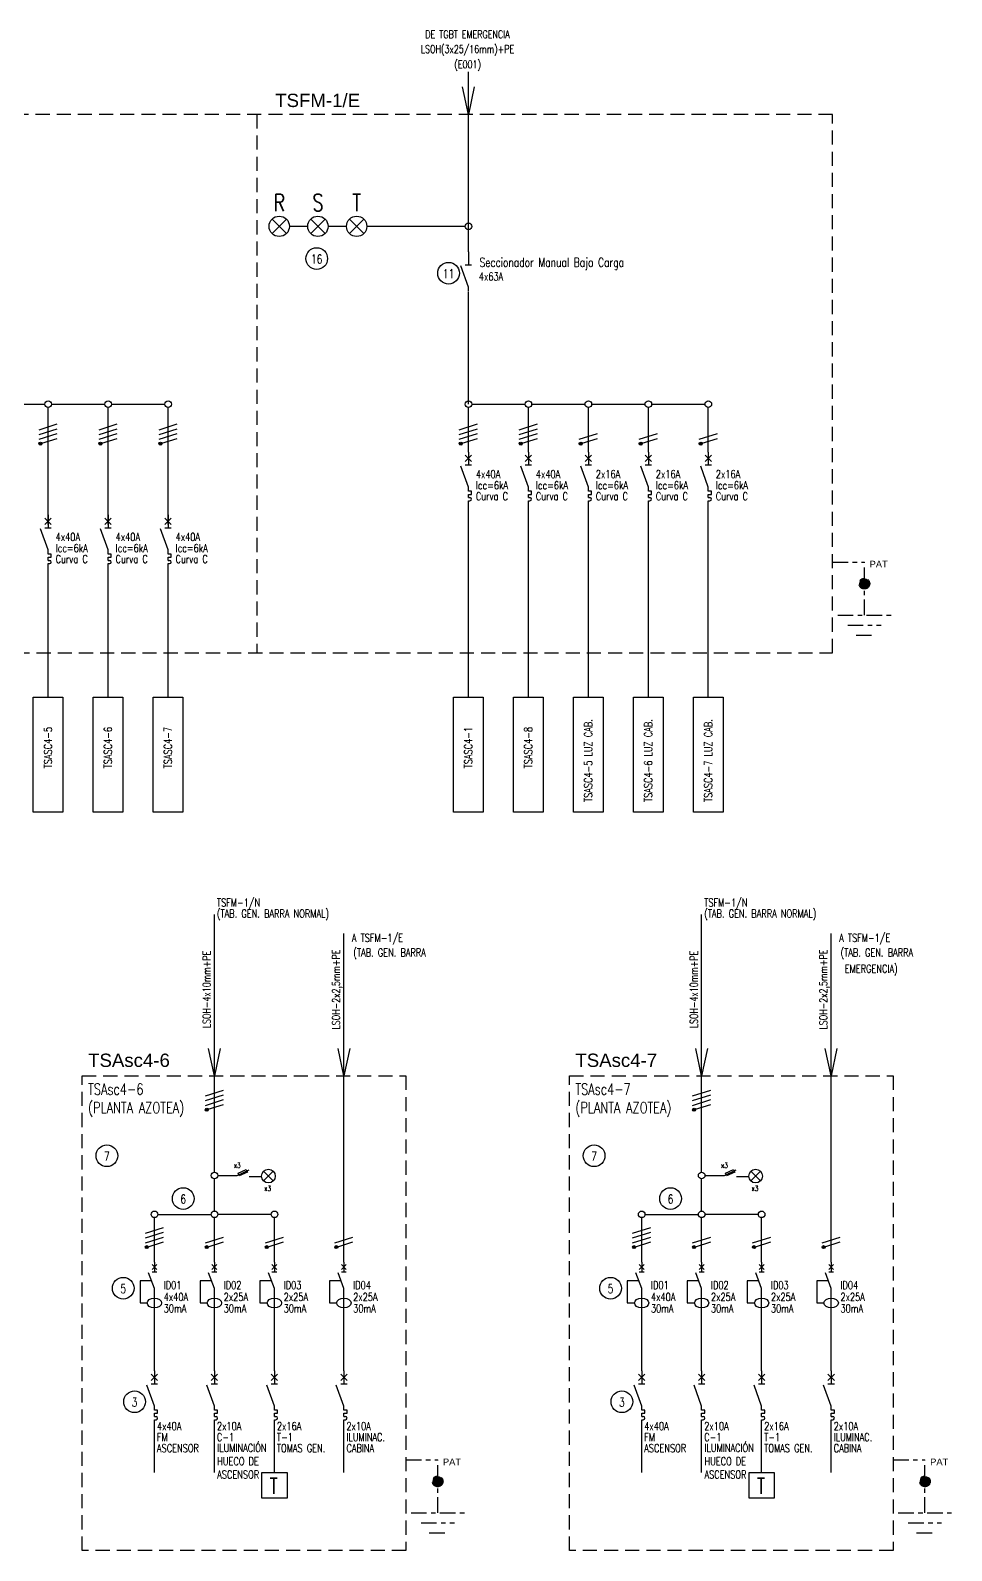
# Model space of a CAD drawing. Header units: millimetres. Extents: x 1877.4 to 1938.5, y 1849.9 to 1884.2.
# Drawn here: x 1895.8 to 1916.53, y 1849.95 to 1884.14 of the extents above; entities that cross this region are included whole.
import ezdxf
from ezdxf.enums import TextEntityAlignment as Align

# ---------------------------------------------------------------- set-up
doc = ezdxf.new("R2010")
doc.units = ezdxf.units.MM
doc.linetypes.add('OCJ-ESQUEMAS UNIFILARES-CORREGIDOS IDO-REV.br$0$DASHED', pattern=[19.05, 12.7, -6.35])
doc.linetypes.add('OCJ-ESQUEMAS UNIFILARES-CORREGIDOS IDO-REV.br$0$EJE_5', pattern=[7.1, 5, -1, 0.1, -1])
for name, color, linetype in [('OCJ-ESQUEMAS UNIFILARES-CORREGIDOS IDO-REV.br$0$00-IE', 1, 'Continuous'), ('OCJ-ESQUEMAS UNIFILARES-CORREGIDOS IDO-REV.br$0$00-IE-CABLES', 10, 'Continuous'), ('OCJ-ESQUEMAS UNIFILARES-CORREGIDOS IDO-REV.br$0$01-ELE-APARATOS', 170, 'Continuous'), ('OCJ-ESQUEMAS UNIFILARES-CORREGIDOS IDO-REV.br$0$ELECTRIC', 4, 'Continuous'), ('OCJ-ESQUEMAS UNIFILARES-CORREGIDOS IDO-REV.br$0$PAT', 80, 'Continuous'), ('OCJ-ESQUEMAS UNIFILARES-CORREGIDOS IDO-REV.br$0$TEXTO', 7, 'Continuous')]:
    doc.layers.add(name, color=color, linetype=linetype)
doc.styles.add('OCJ-ESQUEMAS UNIFILARES-CORREGIDOS IDO-REV.br$0$ARIAL', font='Arial.ttf', dxfattribs={"height": 0.2})
doc.styles.add('OCJ-ESQUEMAS UNIFILARES-CORREGIDOS IDO-REV.br$0$Electricidad', font='ROMANS.SHX', dxfattribs={"width": 0.75, "height": 0.175})

# ---------------------------------------------------------------- blocks, each defined once
blk = doc.blocks.new('OCJ-ESQUEMAS UNIFILARES-CORREGIDOS IDO-REV.br$0$Unif-Interruptor-Term')
for p, q in [((0, -1.013), (0.045, -1.013)), ((0, -1.103), (0.045, -1.103))]:
    blk.add_line(p, q)
for points in [[(-0.09, 0.177), (0.09, -0.003)], [(-0.09, -0.003), (0.09, 0.177)], [(0, 0.267), (0, -0.093)], [(0, -0.72), (-0.215, -0.128)], [(-0.09, -0.093), (0.09, -0.093)], [(0, -0.833), (0, -0.72)], [(0, -0.923), (0.09, -0.923), (0.09, -0.833), (0, -0.833)], [(0, -1.013), (0, -0.923)], [(0, -1.215), (0, -1.103)]]:
    blk.add_lwpolyline(points)
blk.add_arc((0.045, -1.058), 0.045, 270, 90)
blk = doc.blocks.new('OCJ-ESQUEMAS UNIFILARES-CORREGIDOS IDO-REV.br$0$Unif-Interruptor-Dif')
for points in [[(-0.068, 0.11), (0.068, -0.025)], [(-0.068, -0.025), (0.068, 0.11)], [(0, 0.177), (0, -0.093)], [(-0.081, -0.343), (-0.405, -0.343), (-0.405, -0.97), (-0.202, -0.97)], [(0, -0.565), (-0.162, -0.121)], [(-0.068, -0.093), (0.068, -0.093)], [(0, -1.308), (0, -0.565)]]:
    blk.add_lwpolyline(points)
blk.add_ellipse((0, -0.97), major_axis=(0.203, 0), ratio=0.670814)
blk = doc.blocks.new('OCJ-ESQUEMAS UNIFILARES-CORREGIDOS IDO-REV.br$0$A$C7AFF483F')
for points in [[(0, 0.88), (0, 0.592)], [(0, 0.09), (-0.172, 0.564)], [(-0.072, 0.592), (0.072, 0.592)], [(0, 0), (0, 0.09)]]:
    blk.add_lwpolyline(points)

msp = doc.modelspace()

# ---------------------------------------------------------------- hatches: boundary and pattern name
at = {"layer": 'OCJ-ESQUEMAS UNIFILARES-CORREGIDOS IDO-REV.br$0$00-IE-CABLES'}
for points in [[(1895.998, 1874.823, 1), (1896.052, 1874.862, 1)], [(1897.348, 1874.823, 1), (1897.402, 1874.862, 1)], [(1898.698, 1874.823, 1), (1898.752, 1874.862, 1)], [(1905.456, 1874.823, 1), (1905.511, 1874.862, 1)], [(1906.806, 1874.823, 1), (1906.861, 1874.862, 1)], [(1908.156, 1874.823, 1), (1908.211, 1874.862, 1)], [(1909.506, 1874.823, 1), (1909.561, 1874.862, 1)], [(1910.856, 1874.823, 1), (1910.911, 1874.862, 1)], [(1899.74, 1859.844, 1), (1899.795, 1859.883, 1)], [(1910.707, 1859.844, 1), (1910.761, 1859.883, 1)], [(1898.39, 1856.753, 1), (1898.445, 1856.793, 1)], [(1899.74, 1856.753, 1), (1899.795, 1856.793, 1)], [(1901.09, 1856.753, 1), (1901.145, 1856.793, 1)], [(1902.654, 1856.753, 1), (1902.709, 1856.793, 1)], [(1909.357, 1856.753, 1), (1909.411, 1856.793, 1)], [(1910.707, 1856.753, 1), (1910.761, 1856.793, 1)], [(1912.057, 1856.753, 1), (1912.111, 1856.793, 1)], [(1913.621, 1856.753, 1), (1913.675, 1856.793, 1)]]:
    msp.add_hatch(color=256, dxfattribs=at).paths.add_polyline_path(points)
at = {"layer": 'OCJ-ESQUEMAS UNIFILARES-CORREGIDOS IDO-REV.br$0$PAT', "linetype": 'OCJ-ESQUEMAS UNIFILARES-CORREGIDOS IDO-REV.br$0$EJE_5', "ltscale": 0.07}
h = msp.add_hatch(color=256, dxfattribs=at)
h.paths.add_polyline_path([(1914.687, 1871.694), (1914.447, 1871.694, -1)])
h.paths.add_polyline_path([(1914.447, 1871.694), (1914.567, 1871.694), (1914.567, 1871.574, -0.414214)])
h.paths.add_polyline_path([(1914.567, 1871.694), (1914.687, 1871.694, -0.414214), (1914.567, 1871.574)])
h = msp.add_hatch(color=256, dxfattribs=at)
h.paths.add_polyline_path([(1905.084, 1851.504), (1904.844, 1851.504, -1)])
h.paths.add_polyline_path([(1904.844, 1851.504), (1904.964, 1851.504), (1904.964, 1851.384, -0.414214)])
h.paths.add_polyline_path([(1904.964, 1851.504), (1905.084, 1851.504, -0.414214), (1904.964, 1851.384)])
h = msp.add_hatch(color=256, dxfattribs=at)
h.paths.add_polyline_path([(1916.05, 1851.504), (1915.81, 1851.504, -1)])
h.paths.add_polyline_path([(1915.81, 1851.504), (1915.93, 1851.504), (1915.93, 1851.384, -0.414214)])
h.paths.add_polyline_path([(1915.93, 1851.504), (1916.05, 1851.504, -0.414214), (1915.93, 1851.384)])

# ---------------------------------------------------------------- linework, layer by layer
at = {"layer": 'OCJ-ESQUEMAS UNIFILARES-CORREGIDOS IDO-REV.br$0$00-IE'}
for points in [[(1900.013, 1858.386), (1900.45, 1858.386), (1900.718, 1858.511)], [(1910.98, 1858.386), (1911.416, 1858.386), (1911.685, 1858.511)], [(1900.721, 1858.365), (1900.999, 1858.365)], [(1911.687, 1858.365), (1911.965, 1858.365)]]:
    msp.add_lwpolyline(points, dxfattribs=at)
for points in [[(1900.473, 1858.433), (1900.654, 1858.516), (1900.681, 1858.458), (1900.5, 1858.375)], [(1911.44, 1858.433), (1911.621, 1858.516), (1911.648, 1858.458), (1911.467, 1858.375)]]:
    msp.add_lwpolyline(points, close=True, dxfattribs=at)
at = {"layer": 'OCJ-ESQUEMAS UNIFILARES-CORREGIDOS IDO-REV.br$0$00-IE-CABLES'}
for p, q in [((1905.655, 1879.155), (1905.655, 1880.156)), ((1902.041, 1879.73), (1901.626, 1879.73)), ((1902.912, 1879.73), (1902.498, 1879.73)), ((1905.581, 1879.73), (1903.37, 1879.73)), ((1905.655, 1877.619), (1905.655, 1878.256)), ((1905.655, 1875.729), (1905.655, 1877.619)), ((1894.92, 1875.729), (1896.122, 1875.729)), ((1896.196, 1873.027), (1896.196, 1875.655)), ((1896.27, 1875.729), (1897.472, 1875.729)), ((1897.546, 1873.027), (1897.546, 1875.655)), ((1897.62, 1875.729), (1898.822, 1875.729)), ((1898.896, 1873.027), (1898.896, 1875.655)), ((1905.655, 1874.653), (1905.655, 1875.655)), ((1905.729, 1875.729), (1906.931, 1875.729)), ((1907.005, 1874.653), (1907.005, 1875.655)), ((1907.079, 1875.729), (1908.281, 1875.729)), ((1908.355, 1874.653), (1908.355, 1875.655)), ((1908.429, 1875.729), (1909.631, 1875.729)), ((1909.705, 1874.653), (1909.705, 1875.655)), ((1909.779, 1875.729), (1910.981, 1875.729)), ((1911.055, 1874.653), (1911.055, 1875.655)), ((1905.655, 1869.138), (1905.655, 1873.467)), ((1907.005, 1869.138), (1907.005, 1873.467)), ((1908.355, 1869.138), (1908.355, 1873.467)), ((1909.705, 1869.138), (1909.705, 1873.467)), ((1911.055, 1869.138), (1911.055, 1873.467)), ((1896.196, 1869.138), (1896.196, 1872.129)), ((1897.546, 1869.138), (1897.546, 1872.129)), ((1898.896, 1869.138), (1898.896, 1872.129)), ((1899.939, 1858.46), (1899.939, 1864.25)), ((1910.905, 1858.46), (1910.905, 1864.25)), ((1902.853, 1856.435), (1902.853, 1863.825)), ((1913.819, 1856.435), (1913.819, 1863.825)), ((1899.939, 1857.585), (1899.939, 1858.312)), ((1910.905, 1857.585), (1910.905, 1858.312)), ((1898.663, 1857.51), (1899.865, 1857.51)), ((1901.215, 1857.51), (1900.013, 1857.51)), ((1909.63, 1857.51), (1910.831, 1857.51)), ((1912.181, 1857.51), (1910.98, 1857.51)), ((1898.589, 1856.435), (1898.589, 1857.436)), ((1899.939, 1856.435), (1899.939, 1857.436)), ((1901.289, 1856.435), (1901.289, 1857.436)), ((1902.853, 1856.435), (1902.853, 1857.436)), ((1902.853, 1856.435), (1902.853, 1857.436)), ((1909.555, 1856.435), (1909.555, 1857.436)), ((1910.905, 1856.435), (1910.905, 1857.436)), ((1912.255, 1856.435), (1912.255, 1857.436)), ((1913.819, 1856.435), (1913.819, 1857.436)), ((1913.819, 1856.435), (1913.819, 1857.436)), ((1898.589, 1853.988), (1898.589, 1855.275)), ((1899.939, 1853.988), (1899.939, 1855.275)), ((1901.289, 1853.988), (1901.289, 1855.275)), ((1902.853, 1853.988), (1902.853, 1855.275)), ((1909.555, 1853.988), (1909.555, 1855.275)), ((1910.905, 1853.988), (1910.905, 1855.275)), ((1912.255, 1853.988), (1912.255, 1855.275)), ((1913.819, 1853.988), (1913.819, 1855.275)), ((1898.589, 1851.702), (1898.589, 1852.876)), ((1899.939, 1851.702), (1899.939, 1852.876)), ((1901.289, 1851.702), (1901.289, 1852.876)), ((1902.853, 1851.702), (1902.853, 1852.876)), ((1909.555, 1851.702), (1909.555, 1852.876)), ((1910.905, 1851.702), (1910.905, 1852.876)), ((1912.255, 1851.702), (1912.255, 1852.876)), ((1913.819, 1851.702), (1913.819, 1852.876))]:
    msp.add_line(p, q, dxfattribs=at)
for points in [[(1905.655, 1879.73), (1905.655, 1883.208)], [(1905.786, 1882.866), (1905.655, 1882.248), (1905.524, 1882.866)], [(1895.993, 1875.156), (1896.4, 1875.285)], [(1897.343, 1875.156), (1897.75, 1875.285)], [(1898.693, 1875.156), (1899.1, 1875.285)], [(1905.451, 1875.156), (1905.858, 1875.285)], [(1906.801, 1875.156), (1907.208, 1875.285)], [(1895.993, 1875.048), (1896.4, 1875.177)], [(1895.993, 1874.94), (1896.4, 1875.069)], [(1896.057, 1874.853), (1896.4, 1874.961)], [(1897.343, 1875.048), (1897.75, 1875.177)], [(1897.343, 1874.94), (1897.75, 1875.069)], [(1897.407, 1874.853), (1897.75, 1874.961)], [(1898.693, 1875.048), (1899.1, 1875.177)], [(1898.693, 1874.94), (1899.1, 1875.069)], [(1898.757, 1874.853), (1899.1, 1874.961)], [(1905.451, 1875.048), (1905.858, 1875.177)], [(1905.451, 1874.94), (1905.858, 1875.069)], [(1905.516, 1874.853), (1905.858, 1874.961)], [(1906.801, 1875.048), (1907.208, 1875.177)], [(1906.801, 1874.94), (1907.208, 1875.069)], [(1906.866, 1874.853), (1907.208, 1874.961)], [(1908.151, 1874.94), (1908.558, 1875.069)], [(1908.216, 1874.853), (1908.558, 1874.961)], [(1909.501, 1874.94), (1909.908, 1875.069)], [(1909.566, 1874.853), (1909.908, 1874.961)], [(1910.851, 1874.94), (1911.258, 1875.069)], [(1910.916, 1874.853), (1911.258, 1874.961)], [(1900.07, 1861.243), (1899.939, 1860.625), (1899.808, 1861.243)], [(1902.984, 1861.243), (1902.853, 1860.625), (1902.722, 1861.243)], [(1911.036, 1861.243), (1910.905, 1860.625), (1910.775, 1861.243)], [(1913.95, 1861.243), (1913.819, 1860.625), (1913.688, 1861.243)], [(1899.736, 1860.177), (1900.143, 1860.306)], [(1899.736, 1860.069), (1900.143, 1860.198)], [(1910.702, 1860.177), (1911.109, 1860.306)], [(1910.702, 1860.069), (1911.109, 1860.198)], [(1899.736, 1859.961), (1900.143, 1860.09)], [(1899.8, 1859.874), (1900.143, 1859.982)], [(1910.702, 1859.961), (1911.109, 1860.09)], [(1910.766, 1859.874), (1911.109, 1859.982)], [(1898.386, 1857.087), (1898.793, 1857.216)], [(1909.352, 1857.087), (1909.759, 1857.216)], [(1898.386, 1856.979), (1898.793, 1857.108)], [(1898.386, 1856.871), (1898.793, 1857)], [(1898.45, 1856.783), (1898.793, 1856.892)], [(1899.736, 1856.871), (1900.143, 1857)], [(1899.8, 1856.783), (1900.143, 1856.892)], [(1901.086, 1856.871), (1901.493, 1857)], [(1901.15, 1856.783), (1901.493, 1856.892)], [(1902.649, 1856.871), (1903.056, 1857)], [(1902.714, 1856.783), (1903.056, 1856.892)], [(1909.352, 1856.979), (1909.759, 1857.108)], [(1909.352, 1856.871), (1909.759, 1857)], [(1909.416, 1856.783), (1909.759, 1856.892)], [(1910.702, 1856.871), (1911.109, 1857)], [(1910.766, 1856.783), (1911.109, 1856.892)], [(1912.052, 1856.871), (1912.459, 1857)], [(1912.116, 1856.783), (1912.459, 1856.892)], [(1913.616, 1856.871), (1914.023, 1857)], [(1913.68, 1856.783), (1914.023, 1856.892)]]:
    msp.add_lwpolyline(points, dxfattribs=at)
for centre, radius in [((1905.655, 1879.73), 0.0741), ((1896.196, 1875.729), 0.0741), ((1897.546, 1875.729), 0.0741), ((1898.896, 1875.729), 0.0741), ((1905.655, 1875.729), 0.0741), ((1907.005, 1875.729), 0.0741), ((1908.355, 1875.729), 0.0741), ((1909.705, 1875.729), 0.0741), ((1911.055, 1875.729), 0.0741), ((1896.025, 1874.843), 0.0338), ((1897.375, 1874.843), 0.0338), ((1898.725, 1874.843), 0.0338), ((1905.483, 1874.843), 0.0338), ((1906.833, 1874.843), 0.0338), ((1908.183, 1874.843), 0.0338), ((1909.533, 1874.843), 0.0338), ((1910.883, 1874.843), 0.0338), ((1899.768, 1859.864), 0.0338), ((1910.734, 1859.864), 0.0338), ((1899.939, 1858.386), 0.0741), ((1910.905, 1858.386), 0.0741), ((1898.589, 1857.51), 0.0741), ((1899.939, 1857.51), 0.0741), ((1901.289, 1857.51), 0.0741), ((1909.555, 1857.51), 0.0741), ((1910.905, 1857.51), 0.0741), ((1912.255, 1857.51), 0.0741), ((1898.418, 1856.773), 0.0338), ((1899.768, 1856.773), 0.0338), ((1901.118, 1856.773), 0.0338), ((1902.682, 1856.773), 0.0338), ((1909.384, 1856.773), 0.0338), ((1910.734, 1856.773), 0.0338), ((1912.084, 1856.773), 0.0338), ((1913.648, 1856.773), 0.0338)]:
    msp.add_circle(centre, radius, dxfattribs=at)
at = {"layer": 'OCJ-ESQUEMAS UNIFILARES-CORREGIDOS IDO-REV.br$0$01-ELE-APARATOS'}
for p, q in [((1901.559, 1879.568), (1901.236, 1879.891)), ((1901.236, 1879.568), (1901.559, 1879.891)), ((1902.431, 1879.568), (1902.108, 1879.891)), ((1902.108, 1879.568), (1902.431, 1879.891)), ((1903.303, 1879.568), (1902.979, 1879.891)), ((1902.979, 1879.568), (1903.303, 1879.891)), ((1901.263, 1858.262), (1901.045, 1858.48)), ((1901.045, 1858.262), (1901.263, 1858.48)), ((1912.23, 1858.262), (1912.011, 1858.48)), ((1912.011, 1858.262), (1912.23, 1858.48))]:
    msp.add_line(p, q, dxfattribs=at)
for points in [[(1901.005, 1851.702), (1901.573, 1851.702), (1901.573, 1851.129), (1901.005, 1851.129)], [(1911.971, 1851.702), (1912.54, 1851.702), (1912.54, 1851.129), (1911.971, 1851.129)]]:
    msp.add_lwpolyline(points, close=True, dxfattribs=at)
for centre, radius in [((1901.398, 1879.73), 0.229), ((1902.269, 1879.73), 0.229), ((1903.141, 1879.73), 0.229), ((1901.154, 1858.371), 0.154), ((1912.12, 1858.371), 0.154)]:
    msp.add_circle(centre, radius, dxfattribs=at)
at = {"layer": 'OCJ-ESQUEMAS UNIFILARES-CORREGIDOS IDO-REV.br$0$ELECTRIC'}
for p, q in [((1895.862, 1869.138), (1896.531, 1869.138)), ((1895.862, 1866.555), (1895.862, 1869.138)), ((1896.531, 1869.138), (1896.531, 1866.555)), ((1897.212, 1869.138), (1897.881, 1869.138)), ((1897.212, 1866.555), (1897.212, 1869.138)), ((1897.881, 1869.138), (1897.881, 1866.555)), ((1898.562, 1869.138), (1899.231, 1869.138)), ((1898.562, 1866.555), (1898.562, 1869.138)), ((1899.231, 1869.138), (1899.231, 1866.555)), ((1905.32, 1869.138), (1905.989, 1869.138)), ((1905.32, 1866.555), (1905.32, 1869.138)), ((1905.989, 1869.138), (1905.989, 1866.555)), ((1906.67, 1869.138), (1907.339, 1869.138)), ((1906.67, 1866.555), (1906.67, 1869.138)), ((1907.339, 1869.138), (1907.339, 1866.555)), ((1908.02, 1869.138), (1908.689, 1869.138)), ((1908.02, 1866.555), (1908.02, 1869.138)), ((1908.689, 1869.138), (1908.689, 1866.555)), ((1909.37, 1869.138), (1910.039, 1869.138)), ((1909.37, 1866.555), (1909.37, 1869.138)), ((1910.039, 1869.138), (1910.039, 1866.555)), ((1910.72, 1869.138), (1911.389, 1869.138)), ((1910.72, 1866.555), (1910.72, 1869.138)), ((1911.389, 1869.138), (1911.389, 1866.555)), ((1896.531, 1866.555), (1895.862, 1866.555)), ((1897.881, 1866.555), (1897.212, 1866.555)), ((1899.231, 1866.555), (1898.562, 1866.555)), ((1905.989, 1866.555), (1905.32, 1866.555)), ((1907.339, 1866.555), (1906.67, 1866.555)), ((1908.689, 1866.555), (1908.02, 1866.555)), ((1910.039, 1866.555), (1909.37, 1866.555)), ((1911.389, 1866.555), (1910.72, 1866.555))]:
    msp.add_line(p, q, dxfattribs=at)
at = {"layer": 'OCJ-ESQUEMAS UNIFILARES-CORREGIDOS IDO-REV.br$0$ELECTRIC', "linetype": 'OCJ-ESQUEMAS UNIFILARES-CORREGIDOS IDO-REV.br$0$DASHED', "ltscale": 0.025}
for points in [[(1877.365, 1870.138), (1913.853, 1870.138), (1913.853, 1882.248), (1877.365, 1882.248)], [(1896.962, 1860.625), (1904.25, 1860.625), (1904.25, 1849.948), (1896.962, 1849.948)], [(1907.928, 1860.625), (1915.216, 1860.625), (1915.216, 1849.948), (1907.928, 1849.948)]]:
    msp.add_lwpolyline(points, close=True, dxfattribs=at)
msp.add_lwpolyline([(1900.895, 1882.248), (1900.895, 1870.138)], dxfattribs=at)
at = {"layer": 'OCJ-ESQUEMAS UNIFILARES-CORREGIDOS IDO-REV.br$0$PAT', "linetype": 'OCJ-ESQUEMAS UNIFILARES-CORREGIDOS IDO-REV.br$0$EJE_5', "ltscale": 0.07}
for p, q in [((1913.853, 1872.181), (1914.567, 1872.181)), ((1914.567, 1871.711), (1914.567, 1872.181)), ((1914.567, 1870.985), (1914.567, 1871.694)), ((1913.967, 1870.985), (1915.167, 1870.985)), ((1914.192, 1870.76), (1914.942, 1870.76)), ((1914.38, 1870.535), (1914.755, 1870.535)), ((1904.25, 1851.991), (1904.964, 1851.991)), ((1904.964, 1851.521), (1904.964, 1851.991)), ((1915.216, 1851.991), (1915.93, 1851.991)), ((1915.93, 1851.521), (1915.93, 1851.991)), ((1904.964, 1850.796), (1904.964, 1851.504)), ((1915.93, 1850.796), (1915.93, 1851.504)), ((1904.364, 1850.796), (1905.564, 1850.796)), ((1915.33, 1850.796), (1916.53, 1850.796)), ((1904.589, 1850.571), (1905.339, 1850.571)), ((1904.776, 1850.346), (1905.151, 1850.346)), ((1915.555, 1850.571), (1916.305, 1850.571)), ((1915.743, 1850.346), (1916.118, 1850.346))]:
    msp.add_line(p, q, dxfattribs=at)
for centre in [(1914.567, 1871.694), (1914.567, 1871.694), (1904.964, 1851.504), (1904.964, 1851.504), (1915.93, 1851.504), (1915.93, 1851.504)]:
    msp.add_circle(centre, 0.12, dxfattribs=at)
at = {"layer": 'OCJ-ESQUEMAS UNIFILARES-CORREGIDOS IDO-REV.br$0$TEXTO'}
for centre in [(1902.241, 1879.004), (1905.209, 1878.676), (1897.519, 1858.829), (1908.485, 1858.829), (1899.237, 1857.864), (1910.204, 1857.864), (1897.887, 1855.848), (1908.854, 1855.848), (1898.143, 1853.296), (1909.109, 1853.296)]:
    msp.add_circle(centre, 0.244, dxfattribs=at)

# ---------------------------------------------------------------- block references
at = {"layer": 'OCJ-ESQUEMAS UNIFILARES-CORREGIDOS IDO-REV.br$0$01-ELE-APARATOS'}
msp.add_blockref('OCJ-ESQUEMAS UNIFILARES-CORREGIDOS IDO-REV.br$0$A$C7AFF483F', (1905.655, 1878.274), dxfattribs=at)
at = {"layer": 'OCJ-ESQUEMAS UNIFILARES-CORREGIDOS IDO-REV.br$0$01-ELE-APARATOS', "xscale": 0.7999999999999546, "yscale": 0.7999999999999546, "zscale": 0.7999999999999546}
for name, p in [('OCJ-ESQUEMAS UNIFILARES-CORREGIDOS IDO-REV.br$0$Unif-Interruptor-Term', (1905.655, 1874.44)), ('OCJ-ESQUEMAS UNIFILARES-CORREGIDOS IDO-REV.br$0$Unif-Interruptor-Term', (1907.005, 1874.44)), ('OCJ-ESQUEMAS UNIFILARES-CORREGIDOS IDO-REV.br$0$Unif-Interruptor-Term', (1908.355, 1874.44)), ('OCJ-ESQUEMAS UNIFILARES-CORREGIDOS IDO-REV.br$0$Unif-Interruptor-Term', (1909.705, 1874.44)), ('OCJ-ESQUEMAS UNIFILARES-CORREGIDOS IDO-REV.br$0$Unif-Interruptor-Term', (1911.055, 1874.44)), ('OCJ-ESQUEMAS UNIFILARES-CORREGIDOS IDO-REV.br$0$Unif-Interruptor-Term', (1896.196, 1873.027)), ('OCJ-ESQUEMAS UNIFILARES-CORREGIDOS IDO-REV.br$0$Unif-Interruptor-Term', (1897.546, 1873.027)), ('OCJ-ESQUEMAS UNIFILARES-CORREGIDOS IDO-REV.br$0$Unif-Interruptor-Term', (1898.896, 1873.027)), ('OCJ-ESQUEMAS UNIFILARES-CORREGIDOS IDO-REV.br$0$Unif-Interruptor-Dif', (1898.589, 1856.293)), ('OCJ-ESQUEMAS UNIFILARES-CORREGIDOS IDO-REV.br$0$Unif-Interruptor-Dif', (1899.939, 1856.293)), ('OCJ-ESQUEMAS UNIFILARES-CORREGIDOS IDO-REV.br$0$Unif-Interruptor-Dif', (1901.289, 1856.293)), ('OCJ-ESQUEMAS UNIFILARES-CORREGIDOS IDO-REV.br$0$Unif-Interruptor-Dif', (1902.853, 1856.293)), ('OCJ-ESQUEMAS UNIFILARES-CORREGIDOS IDO-REV.br$0$Unif-Interruptor-Dif', (1909.555, 1856.293)), ('OCJ-ESQUEMAS UNIFILARES-CORREGIDOS IDO-REV.br$0$Unif-Interruptor-Dif', (1910.905, 1856.293)), ('OCJ-ESQUEMAS UNIFILARES-CORREGIDOS IDO-REV.br$0$Unif-Interruptor-Dif', (1912.255, 1856.293)), ('OCJ-ESQUEMAS UNIFILARES-CORREGIDOS IDO-REV.br$0$Unif-Interruptor-Dif', (1913.819, 1856.293)), ('OCJ-ESQUEMAS UNIFILARES-CORREGIDOS IDO-REV.br$0$Unif-Interruptor-Term', (1898.589, 1853.774)), ('OCJ-ESQUEMAS UNIFILARES-CORREGIDOS IDO-REV.br$0$Unif-Interruptor-Term', (1899.939, 1853.774)), ('OCJ-ESQUEMAS UNIFILARES-CORREGIDOS IDO-REV.br$0$Unif-Interruptor-Term', (1901.289, 1853.774)), ('OCJ-ESQUEMAS UNIFILARES-CORREGIDOS IDO-REV.br$0$Unif-Interruptor-Term', (1902.853, 1853.774)), ('OCJ-ESQUEMAS UNIFILARES-CORREGIDOS IDO-REV.br$0$Unif-Interruptor-Term', (1909.555, 1853.774)), ('OCJ-ESQUEMAS UNIFILARES-CORREGIDOS IDO-REV.br$0$Unif-Interruptor-Term', (1910.905, 1853.774)), ('OCJ-ESQUEMAS UNIFILARES-CORREGIDOS IDO-REV.br$0$Unif-Interruptor-Term', (1912.255, 1853.774)), ('OCJ-ESQUEMAS UNIFILARES-CORREGIDOS IDO-REV.br$0$Unif-Interruptor-Term', (1913.819, 1853.774))]:
    msp.add_blockref(name, p, dxfattribs=at)

# ---------------------------------------------------------------- texts
at = {"layer": 'OCJ-ESQUEMAS UNIFILARES-CORREGIDOS IDO-REV.br$0$TEXTO', "style": 'OCJ-ESQUEMAS UNIFILARES-CORREGIDOS IDO-REV.br$0$Electricidad', "width": 0.75}
for s, height, p in [('DE TGBT EMERGENCIA', 0.175, (1905.635, 1883.961)), ('LSOH(3x25/16mm)+PE', 0.175, (1905.635, 1883.628)), ('(E001)', 0.175, (1905.638, 1883.284)), ('R', 0.38, (1901.399, 1880.074)), ('S', 0.38, (1902.271, 1880.074)), ('T', 0.38, (1903.143, 1880.074)), ('16', 0.2, (1902.241, 1878.894)), ('11', 0.2, (1905.209, 1878.566))]:
    msp.add_text(s, height=height, dxfattribs=at).set_placement(p, align=Align.CENTER)
at = {"layer": 'OCJ-ESQUEMAS UNIFILARES-CORREGIDOS IDO-REV.br$0$TEXTO', "style": 'OCJ-ESQUEMAS UNIFILARES-CORREGIDOS IDO-REV.br$0$ARIAL'}
for s, height, p in [('TSFM-1/E', 0.3, (1901.308, 1882.413)), ('PAT', 0.15, (1914.685, 1872.059)), ('TSAsc4-6', 0.3, (1897.097, 1860.825)), ('TSAsc4-7', 0.3, (1908.063, 1860.825)), ('PAT', 0.15, (1905.082, 1851.869)), ('PAT', 0.15, (1916.048, 1851.869))]:
    msp.add_text(s, height=height, dxfattribs=at).set_placement(p)
at = {"layer": 'OCJ-ESQUEMAS UNIFILARES-CORREGIDOS IDO-REV.br$0$TEXTO', "style": 'OCJ-ESQUEMAS UNIFILARES-CORREGIDOS IDO-REV.br$0$Electricidad', "width": 0.75}
for s, height, p in [('Seccionador Manual Bajo Carga', 0.2, (1905.906, 1878.82)), ('4x63A', 0.18, (1905.89, 1878.512)), ('4x40A', 0.18, (1905.824, 1874.067)), ('4x40A', 0.18, (1907.174, 1874.067)), ('2x16A', 0.18, (1908.524, 1874.067)), ('2x16A', 0.18, (1909.874, 1874.067)), ('2x16A', 0.18, (1911.224, 1874.067)), ('Icc=6kA', 0.18, (1905.824, 1873.816)), ('Icc=6kA', 0.18, (1907.174, 1873.816)), ('Icc=6kA', 0.18, (1908.524, 1873.816)), ('Icc=6kA', 0.18, (1909.874, 1873.816)), ('Icc=6kA', 0.18, (1911.224, 1873.816)), ('Curva C', 0.18, (1905.824, 1873.57)), ('Curva C', 0.18, (1907.174, 1873.57)), ('Curva C', 0.18, (1908.524, 1873.57)), ('Curva C', 0.18, (1909.874, 1873.57)), ('Curva C', 0.18, (1911.224, 1873.57)), ('4x40A', 0.18, (1896.366, 1872.654)), ('Icc=6kA', 0.18, (1896.366, 1872.403)), ('4x40A', 0.18, (1897.716, 1872.654)), ('Icc=6kA', 0.18, (1897.716, 1872.403)), ('4x40A', 0.18, (1899.066, 1872.654)), ('Icc=6kA', 0.18, (1899.066, 1872.403)), ('Curva C', 0.18, (1896.366, 1872.158)), ('Curva C', 0.18, (1897.716, 1872.158)), ('Curva C', 0.18, (1899.066, 1872.158)), ('TSFM-1/N', 0.18, (1899.996, 1864.432)), ('TSFM-1/N', 0.18, (1910.963, 1864.432)), ('(TAB. GEN. BARRA NORMAL)', 0.18, (1899.996, 1864.184)), ('(TAB. GEN. BARRA NORMAL)', 0.18, (1910.963, 1864.184)), ('A TSFM-1/E', 0.18, (1903.034, 1863.639)), ('A TSFM-1/E', 0.18, (1914, 1863.639)), ('(TAB. GEN. BARRA ', 0.18, (1903.066, 1863.308)), ('(TAB. GEN. BARRA ', 0.18, (1914.032, 1863.308)), (' EMERGENCIA)', 0.18, (1914.032, 1862.945)), ('TSAsc4-6', 0.25, (1897.097, 1860.2)), ('TSAsc4-7', 0.25, (1908.063, 1860.2)), ('(PLANTA AZOTEA)', 0.25, (1897.097, 1859.784)), ('(PLANTA AZOTEA)', 0.25, (1908.063, 1859.784)), ('7', 0.2, (1897.455, 1858.719)), ('7', 0.2, (1908.421, 1858.719)), ('x3', 0.1118, (1900.375, 1858.554)), ('x3', 0.1118, (1911.342, 1858.554)), ('x3', 0.1118, (1901.062, 1858.036)), ('x3', 0.1118, (1912.028, 1858.036)), ('6', 0.2, (1899.173, 1857.754)), ('6', 0.2, (1910.14, 1857.754)), ('5', 0.2, (1897.823, 1855.738)), ('4x40A', 0.18, (1898.798, 1855.562)), ('ID01', 0.18, (1898.798, 1855.827)), ('2x25A', 0.18, (1900.148, 1855.562)), ('ID02', 0.18, (1900.148, 1855.827)), ('2x25A', 0.18, (1901.498, 1855.562)), ('ID03', 0.18, (1901.498, 1855.827)), ('2x25A', 0.18, (1903.062, 1855.562)), ('ID04', 0.18, (1903.062, 1855.827)), ('5', 0.2, (1908.79, 1855.738)), ('4x40A', 0.18, (1909.764, 1855.562)), ('ID01', 0.18, (1909.764, 1855.827)), ('2x25A', 0.18, (1911.114, 1855.562)), ('ID02', 0.18, (1911.114, 1855.827)), ('2x25A', 0.18, (1912.464, 1855.562)), ('ID03', 0.18, (1912.464, 1855.827)), ('2x25A', 0.18, (1914.028, 1855.562)), ('ID04', 0.18, (1914.028, 1855.827)), ('30mA', 0.18, (1898.798, 1855.305)), ('30mA', 0.18, (1900.148, 1855.305)), ('30mA', 0.18, (1901.498, 1855.305)), ('30mA', 0.18, (1903.062, 1855.305)), ('30mA', 0.18, (1909.764, 1855.305)), ('30mA', 0.18, (1911.114, 1855.305)), ('30mA', 0.18, (1912.464, 1855.305)), ('30mA', 0.18, (1914.028, 1855.305)), ('3', 0.2, (1898.079, 1853.186)), ('3', 0.2, (1909.045, 1853.186)), ('4x40A', 0.18, (1898.646, 1852.658)), ('2x10A', 0.18, (1899.996, 1852.658)), ('2x16A', 0.18, (1901.346, 1852.658)), ('2x10A', 0.18, (1902.91, 1852.658)), ('4x40A', 0.18, (1909.613, 1852.658)), ('2x10A', 0.18, (1910.963, 1852.658)), ('2x16A', 0.18, (1912.313, 1852.658)), ('2x10A', 0.18, (1913.876, 1852.658)), ('ASCENSOR', 0.18, (1898.646, 1852.162)), ('FM', 0.18, (1898.646, 1852.41)), ('C-1', 0.18, (1899.996, 1852.41)), ('T-1', 0.18, (1901.346, 1852.41)), ('TOMAS GEN.', 0.18, (1901.346, 1852.162)), ('CABINA', 0.18, (1902.91, 1852.162)), ('ILUMINAC.', 0.18, (1902.91, 1852.41)), ('ASCENSOR', 0.18, (1909.613, 1852.162)), ('FM', 0.18, (1909.613, 1852.41)), ('C-1', 0.18, (1910.963, 1852.41)), ('T-1', 0.18, (1912.313, 1852.41)), ('TOMAS GEN.', 0.18, (1912.313, 1852.162)), ('CABINA', 0.18, (1913.876, 1852.162)), ('ILUMINAC.', 0.18, (1913.876, 1852.41))]:
    msp.add_text(s, height=height, dxfattribs=at).set_placement(p)
for s, p in [('TSASC4-5', (1896.284, 1867.54)), ('TSASC4-6', (1897.634, 1867.54)), ('TSASC4-7', (1898.984, 1867.54)), ('TSASC4-1', (1905.743, 1867.54)), ('TSASC4-8', (1907.093, 1867.54)), ('TSASC4-5 LUZ CAB.', (1908.443, 1866.783)), ('TSASC4-6 LUZ CAB.', (1909.793, 1866.783)), ('TSASC4-7 LUZ CAB.', (1911.143, 1866.783))]:
    msp.add_text(s, height=0.18, rotation=90, dxfattribs=at).set_placement(p)
for s, p in [('LSOH-4x10mm+PE', (1899.851, 1862.566)), ('LSOH-2x2,5mm+PE', (1902.765, 1862.566)), ('LSOH-4x10mm+PE', (1910.817, 1862.566)), ('LSOH-2x2,5mm+PE', (1913.731, 1862.566))]:
    msp.add_text(s, height=0.175, rotation=90, dxfattribs=at).set_placement(p, align=Align.CENTER)
at = {"layer": 'OCJ-ESQUEMAS UNIFILARES-CORREGIDOS IDO-REV.br$0$TEXTO', "color": 5, "style": 'OCJ-ESQUEMAS UNIFILARES-CORREGIDOS IDO-REV.br$0$Electricidad', "width": 0.75}
for p in [(1901.183, 1851.223), (1912.149, 1851.223)]:
    msp.add_text('T', height=0.356, dxfattribs=at).set_placement(p)
at = {"layer": 'OCJ-ESQUEMAS UNIFILARES-CORREGIDOS IDO-REV.br$0$TEXTO', "char_height": 0.18, "attachment_point": 1, "style": 'OCJ-ESQUEMAS UNIFILARES-CORREGIDOS IDO-REV.br$0$Electricidad'}
for insert in [(1900.002, 1852.347), (1910.969, 1852.347)]:
    msp.add_mtext_dynamic_manual_height_columns('ILUMINACIÓN HUECO DE ASCENSOR', width=1.48055, gutter_width=12.5, heights=[0], dxfattribs=dict(at, insert=insert))

doc.saveas('drawing.dxf')
